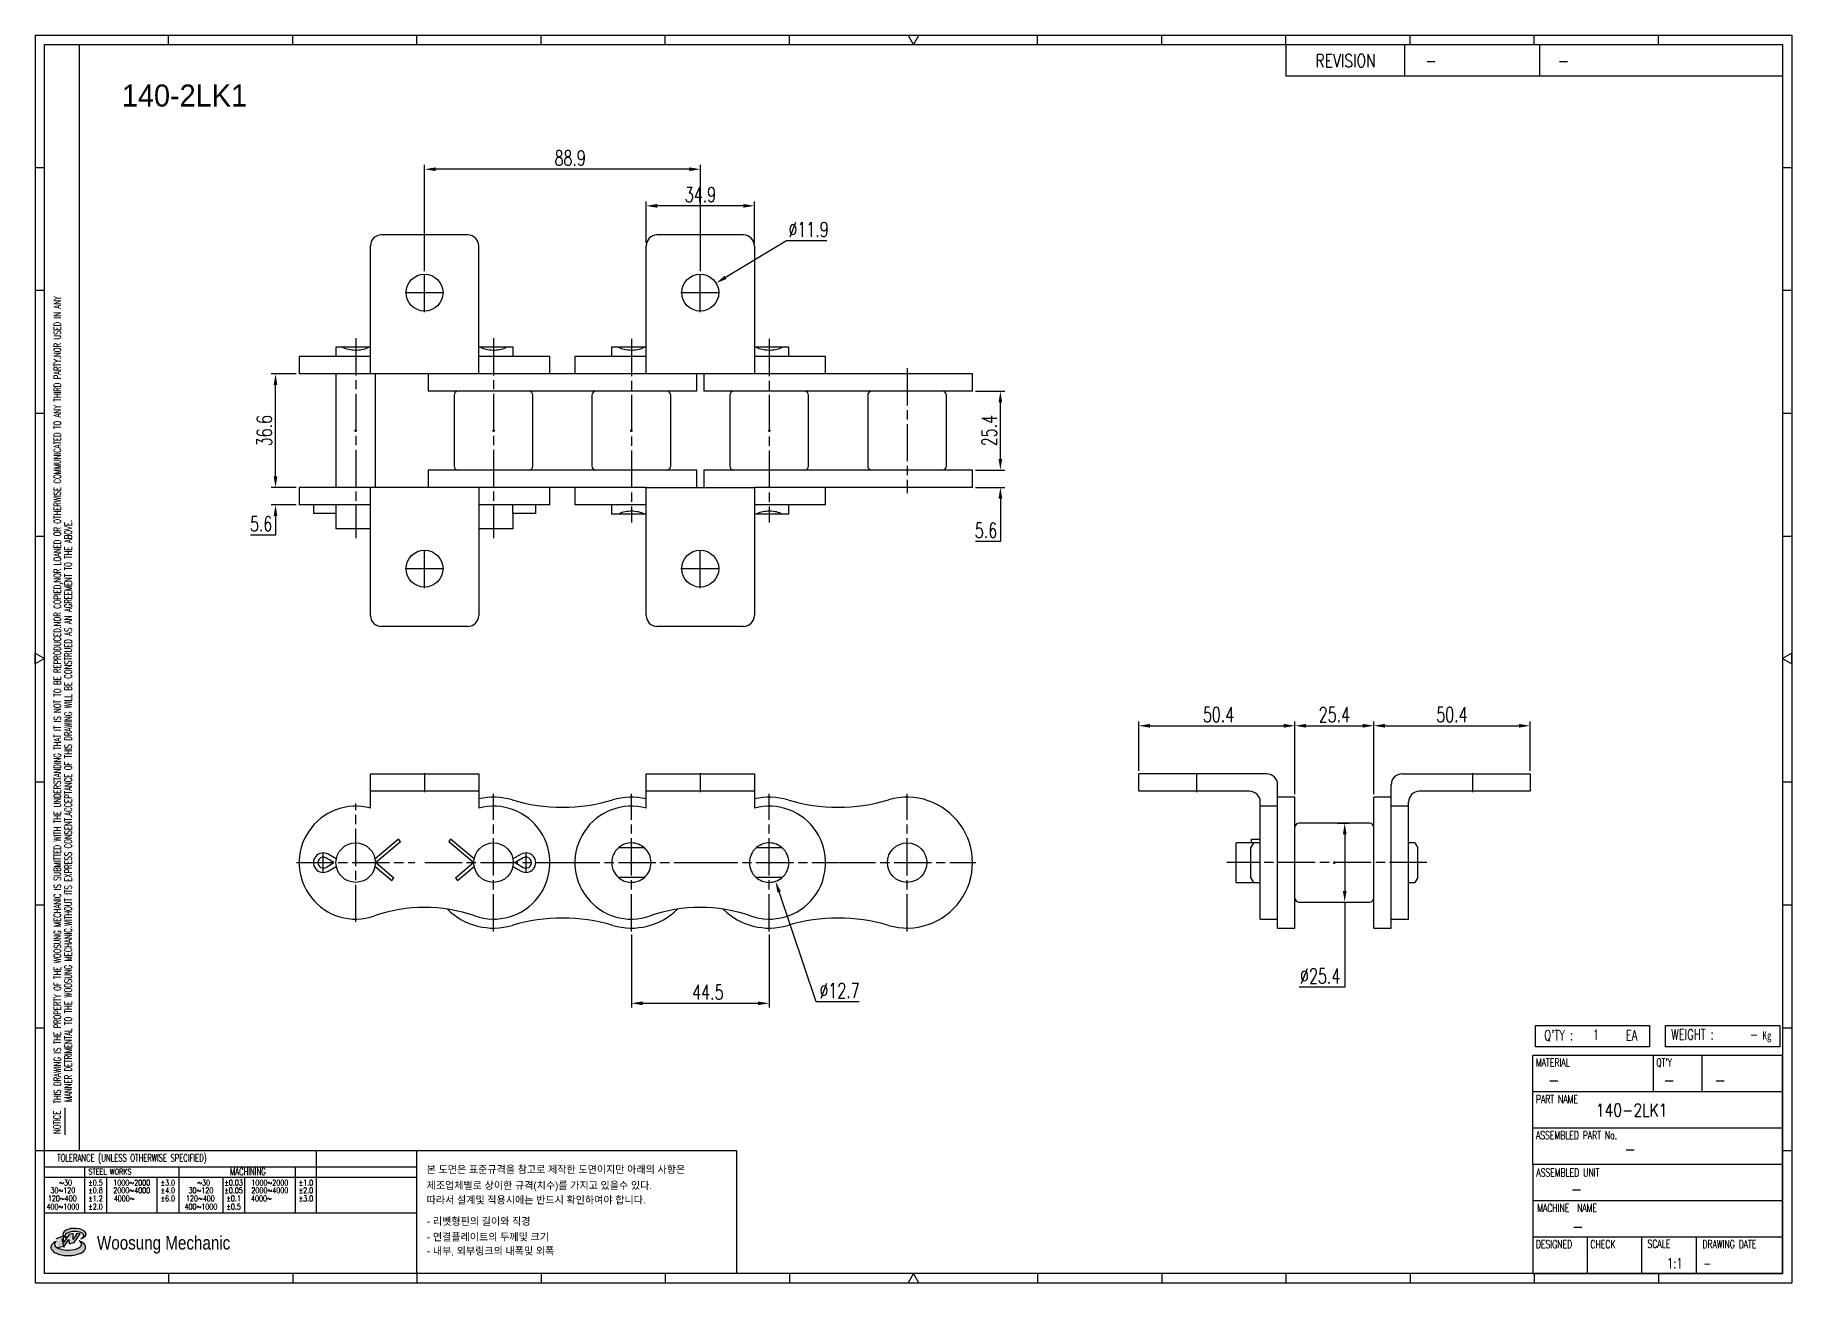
# Model space of a CAD drawing. Header units: millimetres. Extents: x 2770 to 3337, y 59 to 461.
import ezdxf
from ezdxf.enums import TextEntityAlignment as Align

# ---------------------------------------------------------------- set-up
doc = ezdxf.new("R2010")
doc.units = ezdxf.units.MM
doc.linetypes.add('AM_ISO08W050', pattern=[18, 12, -1.5, 3, -1.5])
doc.layers.get('Defpoints').update_dxf_attribs({"color": 80})
doc.layers.add('2d ConnectionPoints', color=7, linetype='Continuous', lineweight=50)
doc.layers.add('CL1', color=140, linetype='AM_ISO08W050', lineweight=25)
for name, color, linetype in [('S-DIM', 7, 'Continuous'), ('TITLE', 7, 'Continuous'), ('도면레이아웃', 7, 'Continuous')]:
    doc.layers.add(name, color=color, linetype=linetype)
doc.styles.add('HAN', font='ROMANS.shx', dxfattribs={"width": 0.7, "bigfont": 'whgtxt.shx'})
doc.styles.add('HKD_ST2', font='romans.shx', dxfattribs={"width": 0.7, "height": 4, "bigfont": '@extfont2.shx'})
doc.styles.add('HSG', font='SIMPLEX.shx', dxfattribs={"width": 0.7, "bigfont": 'HSG.shx'})
doc.styles.add('MtXpl_', font='Gulim.ttf')
doc.styles.add('SLDTEXTSTYLE4', font='arial.ttf', dxfattribs={"width": 0.8})
doc.dimstyles.new('AP2', dxfattribs={"dimscale": 2, "dimtxt": 2.4, "dimasz": 1.8, "dimexe": 0.7, "dimexo": 0.5, "dimgap": 0.6, "dimtad": 1, "dimtoh": 1, "dimdec": 1, "dimrnd": 0.01, "dimzin": 9, "dimdsep": 46, "dimtxsty": 'HSG', "dimcen": 0, "dimclrd": 251, "dimclre": 251, "dimclrt": 60, "dimazin": 2, "dimtp": 1, "dimtm": 1, "dimtfac": 0.5, "dimtdec": 1, "dimtofl": 0, "dimtmove": 0, "dimatfit": 3, "dimfxl": 0, "dimtvp": 1, "dimtolj": 2, "dimlwd": -1, "dimlwe": -1, "dimarcsym": 0})

# ---------------------------------------------------------------- blocks, each defined once
blk = doc.blocks.new('MAST')
at = {"layer": '도면레이아웃'}
h = blk.add_hatch(color=10, dxfattribs=at)
h.paths.add_polyline_path([(1.544, 35.177), (1.554, 34.966), (1.779, 35.034), (2.054, 35.422), (1.908, 35.446), (1.728, 35.167), (1.741, 35.439), (1.547, 35.405), (1.292, 35.041), (1.295, 35.33), (0.943, 35.208), (1.03, 34.8), (1.336, 34.885)])
edge = h.paths.add_edge_path()
edge.add_ellipse((1.795, 35.421), major_axis=(-0.53, 0), ratio=0.487785, start_angle=122.36065, end_angle=403.39574)
edge.add_line((1.411, 35.244), (1.419, 35.261))
edge.add_ellipse((1.798, 35.344), major_axis=(-0.423, 0), ratio=0.444396, start_angle=131.58977, end_angle=386.19408, ccw=False)
edge = h.paths.add_edge_path()
edge.add_ellipse((1.512, 34.815), major_axis=(-0.793, 0), ratio=0.480113, start_angle=314.67633, end_angle=590.85213)
edge.add_ellipse((1.501, 34.958), major_axis=(-0.62, 0), ratio=0.43311, start_angle=331.7024, end_angle=574.42495, ccw=False)
at = {"color": 140}
for p, q in [((0, 90.118), (80.15, 90.118)), ((0, 90.118), (0, 33.191)), ((80.15, 90.118), (80.15, 33.191)), ((57.068, 89.693), (57.068, 88.246)), ((62.47, 89.693), (62.47, 88.246)), ((68.635, 89.693), (68.635, 88.246)), ((79.725, 88.246), (57.068, 88.246)), ((68.449, 43.961), (68.449, 44.936)), ((68.449, 44.936), (73.654, 44.936)), ((73.654, 44.936), (73.654, 43.961)), ((74.39, 43.961), (74.39, 44.936)), ((74.39, 44.936), (79.595, 44.936)), ((79.595, 44.936), (79.595, 43.961)), ((68.336, 38.59), (68.336, 43.563)), ((79.725, 43.563), (68.336, 43.563)), ((73.654, 43.961), (68.449, 43.961)), ((73.827, 43.563), (73.827, 41.905)), ((79.595, 43.961), (74.39, 43.961)), ((76.037, 43.563), (76.037, 41.905)), ((79.725, 38.59), (79.725, 43.563)), ((79.725, 41.905), (68.336, 41.905)), ((79.725, 40.248), (68.336, 40.248)), ((68.336, 38.59), (68.336, 33.616)), ((79.725, 38.59), (68.336, 38.59)), ((79.725, 33.616), (79.725, 38.59)), ((79.725, 36.932), (68.336, 36.932)), ((79.725, 35.274), (68.336, 35.274)), ((70.822, 33.616), (70.822, 35.274)), ((73.309, 33.616), (73.309, 35.274)), ((75.796, 33.616), (75.796, 35.274)), ((0, 33.191), (80.15, 33.191)), ((68.336, 33.616), (79.725, 33.616))]:
    blk.add_line(p, q, dxfattribs=at)
for p, q in [((6.089, 89.693), (6.089, 90.118)), ((11.753, 89.693), (11.753, 90.118)), ((17.418, 89.693), (17.418, 90.118)), ((23.082, 89.693), (23.082, 90.118)), ((28.746, 89.693), (28.746, 90.118)), ((34.411, 89.693), (34.411, 90.118)), ((45.739, 89.693), (45.739, 90.118)), ((51.404, 89.693), (51.404, 90.118)), ((57.068, 89.693), (57.068, 90.118)), ((62.732, 89.693), (62.732, 90.118)), ((68.397, 89.693), (68.397, 90.118)), ((74.061, 89.693), (74.061, 90.118)), ((0, 84.085), (0.425, 84.085)), ((79.725, 84.085), (80.15, 84.085)), ((0, 78.478), (0.425, 78.478)), ((79.725, 78.478), (80.15, 78.478)), ((0, 72.87), (0.425, 72.87)), ((79.725, 72.87), (80.15, 72.87)), ((0, 67.262), (0.425, 67.262)), ((79.725, 67.262), (80.15, 67.262)), ((0, 56.047), (0.425, 56.047)), ((79.725, 56.047), (80.15, 56.047)), ((0, 50.439), (0.425, 50.439)), ((79.725, 50.439), (80.15, 50.439)), ((0, 44.832), (0.425, 44.832)), ((79.725, 44.832), (80.15, 44.832)), ((1.377, 39.947), (1.377, 41.174)), ((0, 39.224), (0.425, 39.224)), ((79.725, 39.224), (80.15, 39.224)), ((6.089, 33.616), (6.089, 33.191)), ((11.753, 33.616), (11.753, 33.191)), ((17.418, 33.616), (17.418, 33.191)), ((23.082, 33.616), (23.082, 33.191)), ((28.746, 33.616), (28.746, 33.191)), ((34.411, 33.616), (34.411, 33.191)), ((45.739, 33.616), (45.739, 33.191)), ((51.404, 33.616), (51.404, 33.191)), ((57.068, 33.616), (57.068, 33.191)), ((62.732, 33.616), (62.732, 33.191)), ((68.397, 33.616), (68.397, 33.191)), ((74.061, 33.616), (74.061, 33.191))]:
    blk.add_line(p, q)
at = {"color": 2}
for p, q in [((2.017, 39.224), (2.017, 89.693)), ((0.425, 39.224), (17.418, 39.224)), ((0.425, 38.487), (17.418, 38.487)), ((2.257, 38.487), (2.257, 36.382)), ((6.557, 38.5), (6.557, 36.382)), ((11.857, 38.487), (11.857, 36.382)), ((12.816, 39.224), (12.816, 36.382)), ((17.418, 33.616), (17.418, 39.224)), ((0.425, 38.012), (17.418, 38.012)), ((3.257, 38.012), (3.257, 36.382)), ((5.557, 38.012), (5.557, 36.382)), ((8.557, 38.012), (8.557, 36.382)), ((9.557, 38.026), (9.557, 36.382)), ((0.425, 36.382), (17.418, 36.382))]:
    blk.add_line(p, q, dxfattribs=at)
for points in [[(40.075, 89.693), (39.83, 90.118), (40.32, 90.118)], [(0.425, 61.679), (0, 61.433), (0, 61.924)], [(79.725, 61.679), (80.15, 61.433), (80.15, 61.924)], [(40.075, 33.616), (39.83, 33.191), (40.32, 33.191)]]:
    blk.add_lwpolyline(points, close=True)
at = {"color": 140}
blk.add_lwpolyline([(0.425, 89.693), (79.725, 89.693), (79.725, 33.616), (0.425, 33.616)], close=True, dxfattribs=at)
at = {"layer": '도면레이아웃'}
for p, q in [((1.295, 35.33), (0.943, 35.208)), ((1.547, 35.405), (1.292, 35.041)), ((1.292, 35.041), (1.295, 35.33)), ((1.741, 35.439), (1.547, 35.405)), ((1.908, 35.446), (1.728, 35.167)), ((1.728, 35.167), (1.741, 35.439)), ((1.779, 35.034), (2.054, 35.422)), ((2.054, 35.422), (1.908, 35.446)), ((1.03, 34.8), (1.336, 34.885)), ((1.224, 35.208), (1.311, 34.8)), ((1.224, 35.208), (1.224, 35.208)), ((1.336, 34.885), (1.544, 35.177)), ((1.419, 35.261), (1.411, 35.244)), ((1.544, 35.177), (1.554, 34.966)), ((1.554, 34.966), (1.779, 35.034))]:
    blk.add_line(p, q, dxfattribs=at)
for centre, major_axis, ratio, start_param, end_param in [((1.795, 35.421), (-0.53, 0), 0.487785, 2.135596, 7.040584), ((1.798, 35.344), (-0.423, 0), 0.444396, 2.296675, 6.740358), ((1.512, 34.815), (-0.793, 0), 0.480113, 5.492138, 10.312315), ((1.501, 34.958), (-0.62, 0), 0.43311, 5.789299, 10.025607)]:
    blk.add_ellipse(centre, major_axis=major_axis, ratio=ratio, start_param=start_param, end_param=end_param, dxfattribs=at)
for s, height, style, width, p in [('REVISION', 0.5806, 'HAN', 0.8, (58.415, 88.664)), ('-', 0.581, 'HAN', 0.8, (63.426, 88.664)), ('-', 0.581, 'HAN', 0.8, (69.468, 88.664)), ("Q'TY : ", 0.4746, 'HKD_ST2', 0.7, (68.857, 44.253)), ('1', 0.475, 'HKD_ST2', 0.7, (71.071, 44.275)), ('EA', 0.4746, 'HKD_ST2', 0.7, (72.578, 44.253)), ('WEIGHT : ', 0.4746, 'HKD_ST2', 0.7, (74.65, 44.286)), ('-', 0.581, 'HAN', 0.8, (69.029, 42.157)), ('-', 0.581, 'HAN', 0.8, (74.289, 42.157)), ('-', 0.581, 'HAN', 0.8, (76.623, 42.157)), ('-', 0.581, 'HAN', 0.8, (72.515, 39.013)), ('-', 0.581, 'HAN', 0.8, (70.067, 37.189)), ('-', 0.581, 'HAN', 0.8, (70.126, 35.48)), ('1:1', 0.4746, 'HKD_ST2', 0.7, (74.458, 33.848)), ('-', 0.475, 'HKD_ST2', 0.7, (76.112, 33.837))]:
    blk.add_text(s, height=height, dxfattribs=dict(style=style, width=width)).set_placement(p)
at = {"color": 6, "style": 'HKD_ST2', "width": 0.7}
for s, p in [(' THIS DRAWING IS THE PROPERTY OF THE WOOSUNG MECHANIC IS SUBMITTED WITH THE UNDERSTANDING THAT IT IS NOT TO BE REPRODUCED.NOR COPIED,NOR LOANED OR OTHERWISE COMMUNICATED TO ANY THIRD PARTY.NOR USED IN ANY', (1.173, 41.217)), ('MANNER DETRIMENTAL TO THE WOOSUNG MECHANIC.WITHOUT ITS EXPRESS CONSENT.ACCEPTANCE OF THIS DRAWING WILL BE CONSTRUED AS AN AGREEMENT TO THE ABOVE.', (1.672, 41.447))]:
    blk.add_text(s, height=0.326266, rotation=90, dxfattribs=at).set_placement(p)
at = {"style": 'HKD_ST2', "width": 0.7}
blk.add_text('-', height=0.475, dxfattribs=at).set_placement((78.613, 44.286), align=Align.RIGHT)
at = {"color": 254, "style": 'HKD_ST2', "width": 0.7}
for s, height, p in [('MATERIAL', 0.3651, (68.474, 43.425)), ("QT'Y", 0.3651, (73.965, 43.425)), ('PART NAME', 0.3651, (68.474, 41.756)), ('ASSEMBLED PART No.', 0.36511, (68.474, 40.109)), ('ASSEMBLED UNIT', 0.36511, (68.49, 38.408)), ('MACHINE  NAME', 0.36511, (68.532, 36.794)), ('DESIGNED', 0.3651, (68.474, 35.136)), ('CHECK', 0.3651, (70.961, 35.136)), ('SCALE', 0.3651, (73.566, 35.153)), ('DRAWING DATE', 0.36511, (76.071, 35.141))]:
    blk.add_text(s, height=height, dxfattribs=at).set_placement(p, align=Align.TOP_LEFT)
at = {"style": 'HKD_ST2', "width": 0.7}
blk.add_text('NOTICE', height=0.3263, rotation=90, dxfattribs=at).set_placement((1.163, 39.988))
blk.add_text('TOLERANCE (UNLESS OTHERWISE SPECIFIED)', height=0.32627, dxfattribs=at).set_placement((4.417, 38.896), align=Align.MIDDLE_CENTER)
at = {"color": 4, "style": 'HKD_ST2', "width": 0.7}
for s, height, p in [('%%12630', 0.261, (1.389, 37.762)), ('1000%%1262000', 0.26101, (4.407, 37.762)), ('%%12630', 0.261, (7.689, 37.762)), ('1000%%1262000', 0.26101, (10.707, 37.762)), ('120%%126400', 0.26101, (1.237, 37.045)), ('30%%126120', 0.261, (1.263, 37.411)), ('4000%%126', 0.261, (4.061, 37.045)), ('2000%%1264000', 0.26101, (4.407, 37.411)), ('120%%126400', 0.26101, (7.537, 37.045)), ('30%%126120', 0.261, (7.563, 37.411)), ('4000%%126', 0.261, (10.321, 37.045)), ('2000%%1264000', 0.26101, (10.707, 37.411)), ('400%%1261000', 0.26101, (1.263, 36.67)), ('400%%1261000', 0.26101, (7.563, 36.67))]:
    blk.add_text(s, height=height, dxfattribs=at).set_placement(p, align=Align.MIDDLE_CENTER)
for s, height, p in [('%%P0.5', 0.261, (2.757, 37.762)), ('STEEL WORKS', 0.26101, (3.416, 38.268)), ('%%P3.0', 0.261, (6.057, 37.762)), ('%%P0.03', 0.261, (9.057, 37.762)), ('MACHINING', 0.3263, (9.707, 38.27)), ('%%P1.0', 0.261, (12.357, 37.762)), ('%%P0.8', 0.261, (2.757, 37.411)), ('%%P1.2', 0.261, (2.757, 37.045)), ('%%P4.0', 0.261, (6.057, 37.411)), ('%%P6.0', 0.261, (6.057, 37.045)), ('%%P0.05', 0.261, (9.057, 37.411)), ('%%P0.1', 0.261, (9.057, 37.045)), ('%%P2.0', 0.261, (12.357, 37.411)), ('%%P3.0', 0.261, (12.357, 37.045)), ('%%P2.0', 0.261, (2.757, 36.67)), ('%%P0.5', 0.261, (9.057, 36.67))]:
    blk.add_text(s, height=height, dxfattribs=at).set_placement(p, align=Align.MIDDLE)
at = {"color": 1, "style": 'SLDTEXTSTYLE4', "width": 0.8}
blk.add_text('Woosung Mechanic', height=0.61957, dxfattribs=at).set_placement((2.822, 34.711))
at = {"layer": 'TITLE', "width": 0.8}
blk.add_text('Kg', height=0.3789, dxfattribs=at).set_placement((78.807, 44.286))
blk = doc.blocks.new('*D2')
at = {"layer": 'Defpoints', "color": 0, "transparency": 16777216}
for p in [(3072.66, 320.86), (3081.66, 320.86), (3072.66, 315.26)]:
    blk.add_point(p, dxfattribs=at)
at = {"layer": 'S-DIM', "color": 251, "linetype": 'ByBlock', "transparency": 16777216}
for p, q in [((3081.66, 324.46), (3081.66, 328.06)), ((3073.66, 320.86), (3083.06, 320.86)), ((3073.66, 315.26), (3083.06, 315.26)), ((3081.66, 311.66), (3081.66, 297.8)), ((3081.66, 297.8), (3073.58, 297.8))]:
    blk.add_line(p, q, dxfattribs=at)
at = {"layer": 'S-DIM', "color": 251, "transparency": 16777216}
for points in [[(3081.06, 324.46), (3082.26, 324.46), (3081.66, 320.86)], [(3081.06, 311.66), (3082.26, 311.66), (3081.66, 315.26)]]:
    blk.add_solid(points, dxfattribs=at)
at = {"layer": 'S-DIM', "color": 60, "transparency": 16777216, "insert": (3077.02, 301.4), "char_height": 4.8, "attachment_point": 5, "style": 'HSG'}
blk.add_mtext('\\A2;5.6', dxfattribs=at)
blk = doc.blocks.new('*D3')
at = {"layer": 'Defpoints', "color": 0, "transparency": 16777216}
for p in [(3072.66, 346.26), (3081.66, 346.26), (3072.66, 320.86)]:
    blk.add_point(p, dxfattribs=at)
at = {"layer": 'S-DIM', "color": 251, "linetype": 'ByBlock', "transparency": 16777216}
for p, q in [((3073.66, 346.26), (3083.06, 346.26)), ((3081.66, 324.46), (3081.66, 342.66)), ((3073.66, 320.86), (3083.06, 320.86))]:
    blk.add_line(p, q, dxfattribs=at)
at = {"layer": 'S-DIM', "color": 251, "transparency": 16777216}
for points in [[(3081.06, 342.66), (3082.26, 342.66), (3081.66, 346.26)], [(3081.06, 324.46), (3082.26, 324.46), (3081.66, 320.86)]]:
    blk.add_solid(points, dxfattribs=at)
at = {"layer": 'S-DIM', "color": 60, "transparency": 16777216, "insert": (3078.06, 333.56), "char_height": 4.8, "attachment_point": 5, "rotation": 90, "style": 'HSG'}
blk.add_mtext('\\A2;25.4', dxfattribs=at)
blk = doc.blocks.new('*D4')
at = {"layer": 'Defpoints', "color": 0, "transparency": 16777216}
for p in [(2967.43, 406.05), (2967.43, 393.17), (3002.33, 393.17)]:
    blk.add_point(p, dxfattribs=at)
at = {"layer": 'S-DIM', "color": 251, "linetype": 'ByBlock', "transparency": 16777216}
for p, q in [((2967.43, 394.17), (2967.43, 407.45)), ((2998.73, 406.05), (2971.03, 406.05)), ((3002.33, 394.17), (3002.33, 407.45))]:
    blk.add_line(p, q, dxfattribs=at)
at = {"layer": 'S-DIM', "color": 251, "transparency": 16777216}
for points in [[(2971.03, 406.65), (2971.03, 405.45), (2967.43, 406.05)], [(2998.73, 406.65), (2998.73, 405.45), (3002.33, 406.05)]]:
    blk.add_solid(points, dxfattribs=at)
at = {"layer": 'S-DIM', "color": 60, "transparency": 16777216, "insert": (2984.94, 409.65), "char_height": 4.8, "attachment_point": 5, "style": 'HSG'}
blk.add_mtext('\\A2;34.9', dxfattribs=at)
blk = doc.blocks.new('*D5')
at = {"layer": 'Defpoints', "color": 0, "transparency": 16777216}
for p in [(2895.98, 417.86), (2895.98, 384.01), (2984.9, 384.01)]:
    blk.add_point(p, dxfattribs=at)
at = {"layer": 'S-DIM', "color": 251, "linetype": 'ByBlock', "transparency": 16777216}
for p, q in [((2895.98, 385.01), (2895.98, 419.26)), ((2984.9, 385.01), (2984.9, 419.26)), ((2981.3, 417.86), (2899.58, 417.86))]:
    blk.add_line(p, q, dxfattribs=at)
at = {"layer": 'S-DIM', "color": 251, "transparency": 16777216}
for points in [[(2899.58, 418.46), (2899.58, 417.26), (2895.98, 417.86)], [(2981.3, 418.46), (2981.3, 417.26), (2984.9, 417.86)]]:
    blk.add_solid(points, dxfattribs=at)
at = {"layer": 'S-DIM', "color": 60, "transparency": 16777216, "insert": (2942.93, 421.46), "char_height": 4.8, "attachment_point": 5, "style": 'HSG'}
blk.add_mtext('\\A2;88.9', dxfattribs=at)
blk = doc.blocks.new('*D6')
at = {"layer": 'Defpoints', "color": 0, "transparency": 16777216}
for p in [(2989.98, 381.13), (2979.79, 374.99)]:
    blk.add_point(p, dxfattribs=at)
at = {"layer": 'S-DIM', "color": 251, "linetype": 'ByBlock', "transparency": 16777216}
for p, q in [((3012.67, 394.81), (2993.06, 382.99)), ((3025.71, 394.81), (3012.67, 394.81))]:
    blk.add_line(p, q, dxfattribs=at)
at = {"layer": 'S-DIM', "color": 251, "transparency": 16777216}
blk.add_solid([(2992.75, 383.51), (2993.37, 382.48), (2989.98, 381.13)], dxfattribs=at)
at = {"layer": 'S-DIM', "color": 60, "transparency": 16777216, "insert": (3019.79, 398.41), "char_height": 4.8, "attachment_point": 5, "style": 'HSG'}
blk.add_mtext('\\A2;∅11.9', dxfattribs=at)
blk = doc.blocks.new('*D7')
at = {"layer": 'Defpoints', "color": 0, "transparency": 16777216}
for p in [(2847.92, 315.26), (2855.56, 315.26), (2855.56, 309.66)]:
    blk.add_point(p, dxfattribs=at)
at = {"layer": 'S-DIM', "color": 251, "linetype": 'ByBlock', "transparency": 16777216}
for p, q in [((2847.92, 318.86), (2847.92, 322.46)), ((2854.56, 315.26), (2846.52, 315.26)), ((2854.56, 309.66), (2846.52, 309.66)), ((2847.92, 306.06), (2847.92, 299.91)), ((2847.92, 299.91), (2839.84, 299.91))]:
    blk.add_line(p, q, dxfattribs=at)
at = {"layer": 'S-DIM', "color": 251, "transparency": 16777216}
for points in [[(2847.32, 318.86), (2848.52, 318.86), (2847.92, 315.26)], [(2847.32, 306.06), (2848.52, 306.06), (2847.92, 309.66)]]:
    blk.add_solid(points, dxfattribs=at)
at = {"layer": 'S-DIM', "color": 60, "transparency": 16777216, "insert": (2843.28, 303.51), "char_height": 4.8, "attachment_point": 5, "style": 'HSG'}
blk.add_mtext('\\A2;5.6', dxfattribs=at)
blk = doc.blocks.new('*D8')
at = {"layer": 'Defpoints', "color": 0, "transparency": 16777216}
for p in [(2847.92, 351.86), (2855.56, 351.86), (2855.56, 315.26)]:
    blk.add_point(p, dxfattribs=at)
at = {"layer": 'S-DIM', "color": 251, "linetype": 'ByBlock', "transparency": 16777216}
for p, q in [((2854.56, 351.86), (2846.52, 351.86)), ((2847.92, 318.86), (2847.92, 348.26)), ((2854.56, 315.26), (2846.52, 315.26))]:
    blk.add_line(p, q, dxfattribs=at)
at = {"layer": 'S-DIM', "color": 251, "transparency": 16777216}
for points in [[(2847.32, 348.26), (2848.52, 348.26), (2847.92, 351.86)], [(2847.32, 318.86), (2848.52, 318.86), (2847.92, 315.26)]]:
    blk.add_solid(points, dxfattribs=at)
at = {"layer": 'S-DIM', "color": 60, "transparency": 16777216, "insert": (2844.32, 333.56), "char_height": 4.8, "attachment_point": 5, "rotation": 90, "style": 'HSG'}
blk.add_mtext('\\A2;36.6', dxfattribs=at)
blk = doc.blocks.new('*D9')
at = {"layer": 'Defpoints', "color": 0, "transparency": 16777216}
for p in [(2962.66, 172.11), (3007.11, 172.11), (3007.11, 148.91)]:
    blk.add_point(p, dxfattribs=at)
at = {"layer": 'S-DIM', "color": 251, "linetype": 'ByBlock', "transparency": 16777216}
for p, q in [((2962.66, 171.11), (2962.66, 147.51)), ((3007.11, 171.11), (3007.11, 147.51)), ((2966.26, 148.91), (3003.51, 148.91))]:
    blk.add_line(p, q, dxfattribs=at)
at = {"layer": 'S-DIM', "color": 251, "transparency": 16777216}
for points in [[(2966.26, 149.51), (2966.26, 148.31), (2962.66, 148.91)], [(3003.51, 149.51), (3003.51, 148.31), (3007.11, 148.91)]]:
    blk.add_solid(points, dxfattribs=at)
at = {"layer": 'S-DIM', "color": 60, "transparency": 16777216, "insert": (2987.33, 152.51), "char_height": 4.8, "attachment_point": 5, "style": 'HSG'}
blk.add_mtext('\\A2;44.5', dxfattribs=at)
blk = doc.blocks.new('*D10')
at = {"layer": 'Defpoints', "color": 0, "transparency": 16777216}
for p in [(3005.07, 200.28), (3009.14, 188.24)]:
    blk.add_point(p, dxfattribs=at)
at = {"layer": 'S-DIM', "color": 251, "linetype": 'ByBlock', "transparency": 16777216}
for p, q in [((3022.27, 149.39), (3010.3, 184.83)), ((3036.11, 149.39), (3022.27, 149.39))]:
    blk.add_line(p, q, dxfattribs=at)
blk.add_arc((3007.11, 194.26), 6.36, 276.0515, 302.3938, dxfattribs=at)
at = {"layer": 'S-DIM', "color": 251, "transparency": 16777216}
blk.add_solid([(3010.86, 185.02), (3009.73, 184.64), (3009.14, 188.24)], dxfattribs=at)
at = {"layer": 'S-DIM', "color": 60, "transparency": 16777216, "insert": (3029.79, 152.99), "char_height": 4.8, "attachment_point": 5, "style": 'HSG'}
blk.add_mtext('\\A2;∅12.7', dxfattribs=at)
blk = doc.blocks.new('*D11')
at = {"layer": 'Defpoints', "color": 0, "transparency": 16777216}
for p in [(3176.65, 238.4), (3126.25, 222.86), (3176.65, 215.36)]:
    blk.add_point(p, dxfattribs=at)
at = {"layer": 'S-DIM', "color": 251, "linetype": 'ByBlock', "transparency": 16777216}
for p, q in [((3126.25, 223.86), (3126.25, 239.8)), ((3129.85, 238.4), (3173.05, 238.4)), ((3176.65, 216.36), (3176.65, 239.8))]:
    blk.add_line(p, q, dxfattribs=at)
at = {"layer": 'S-DIM', "color": 251, "transparency": 16777216}
for points in [[(3129.85, 239), (3129.85, 237.8), (3126.25, 238.4)], [(3173.05, 239), (3173.05, 237.8), (3176.65, 238.4)]]:
    blk.add_solid(points, dxfattribs=at)
at = {"layer": 'S-DIM', "color": 60, "transparency": 16777216, "insert": (3152, 242), "char_height": 4.8, "attachment_point": 5, "style": 'HSG'}
blk.add_mtext('\\A2;50.4', dxfattribs=at)
blk = doc.blocks.new('*D12')
at = {"layer": 'Defpoints', "color": 0, "transparency": 16777216}
for p in [(3202.05, 238.4), (3176.65, 215.36), (3202.05, 215.36)]:
    blk.add_point(p, dxfattribs=at)
at = {"layer": 'S-DIM', "color": 251, "linetype": 'ByBlock', "transparency": 16777216}
for p, q in [((3176.65, 216.36), (3176.65, 239.8)), ((3180.25, 238.4), (3198.45, 238.4)), ((3202.05, 216.36), (3202.05, 239.8))]:
    blk.add_line(p, q, dxfattribs=at)
at = {"layer": 'S-DIM', "color": 251, "transparency": 16777216}
for points in [[(3180.25, 239), (3180.25, 237.8), (3176.65, 238.4)], [(3198.45, 239), (3198.45, 237.8), (3202.05, 238.4)]]:
    blk.add_solid(points, dxfattribs=at)
at = {"layer": 'S-DIM', "color": 60, "transparency": 16777216, "insert": (3189.35, 242), "char_height": 4.8, "attachment_point": 5, "style": 'HSG'}
blk.add_mtext('\\A2;25.4', dxfattribs=at)
blk = doc.blocks.new('*D13')
at = {"layer": 'Defpoints', "color": 0, "transparency": 16777216}
for p in [(3252.45, 238.4), (3252.45, 222.86), (3202.05, 215.36)]:
    blk.add_point(p, dxfattribs=at)
at = {"layer": 'S-DIM', "color": 251, "linetype": 'ByBlock', "transparency": 16777216}
for p, q in [((3202.05, 216.36), (3202.05, 239.8)), ((3205.65, 238.4), (3248.85, 238.4)), ((3252.45, 223.86), (3252.45, 239.8))]:
    blk.add_line(p, q, dxfattribs=at)
at = {"layer": 'S-DIM', "color": 251, "transparency": 16777216}
for points in [[(3205.65, 239), (3205.65, 237.8), (3202.05, 238.4)], [(3248.85, 239), (3248.85, 237.8), (3252.45, 238.4)]]:
    blk.add_solid(points, dxfattribs=at)
at = {"layer": 'S-DIM', "color": 60, "transparency": 16777216, "insert": (3227.25, 242), "char_height": 4.8, "attachment_point": 5, "style": 'HSG'}
blk.add_mtext('\\A2;50.4', dxfattribs=at)
blk = doc.blocks.new('*D14')
at = {"layer": 'Defpoints', "color": 0, "transparency": 16777216}
for p in [(3189.35, 206.96), (3189.35, 181.56), (3192.69, 181.56)]:
    blk.add_point(p, dxfattribs=at)
at = {"layer": 'S-DIM', "color": 251, "linetype": 'ByBlock', "transparency": 16777216}
for p, q in [((3190.35, 206.96), (3194.09, 206.96)), ((3192.69, 203.36), (3192.69, 185.16)), ((3190.35, 181.56), (3194.09, 181.56)), ((3192.69, 181.56), (3192.69, 154.1)), ((3192.69, 154.1), (3178.05, 154.1))]:
    blk.add_line(p, q, dxfattribs=at)
at = {"layer": 'S-DIM', "color": 251, "transparency": 16777216}
for points in [[(3192.09, 203.36), (3193.29, 203.36), (3192.69, 206.96)], [(3192.09, 185.16), (3193.29, 185.16), (3192.69, 181.56)]]:
    blk.add_solid(points, dxfattribs=at)
at = {"layer": 'S-DIM', "color": 60, "transparency": 16777216, "insert": (3184.77, 157.7), "char_height": 4.8, "attachment_point": 5, "style": 'HSG'}
blk.add_mtext('\\A2;%%c25.4', dxfattribs=at)

msp = doc.modelspace()

# ---------------------------------------------------------------- linework, layer by layer
for p, q in [((2909.94, 396.66), (2882.02, 396.66)), ((2998.84, 396.66), (2970.92, 396.66)), ((2878.53, 351.86), (2878.53, 393.17)), ((2913.43, 351.86), (2913.43, 393.17)), ((2967.43, 351.86), (2967.43, 393.17)), ((3002.33, 393.17), (3002.33, 351.86)), ((2878.53, 357.46), (2855.56, 357.46)), ((2855.56, 357.46), (2855.56, 351.86)), ((2867.4, 360.46), (2867.4, 357.46)), ((2878.53, 360.46), (2867.4, 360.46)), ((2869.56, 360.46), (2869.99, 360.26)), ((2869.99, 360.26), (2870.45, 360.08)), ((2870.45, 360.08), (2870.93, 359.93)), ((2870.93, 359.93), (2871.44, 359.8)), ((2871.44, 359.8), (2871.96, 359.69)), ((2871.96, 359.69), (2872.5, 359.62)), ((2872.5, 359.62), (2873.05, 359.57)), ((2873.05, 359.57), (2873.6, 359.55)), ((2873.6, 359.55), (2874.16, 359.55)), ((2874.16, 359.55), (2874.71, 359.59)), ((2874.71, 359.59), (2875.25, 359.65)), ((2875.25, 359.65), (2875.78, 359.74)), ((2875.78, 359.74), (2876.3, 359.85)), ((2876.3, 359.85), (2876.8, 359.99)), ((2876.8, 359.99), (2877.27, 360.16)), ((2877.27, 360.16), (2877.72, 360.35)), ((2877.72, 360.35), (2877.96, 360.46)), ((2924.56, 360.46), (2913.43, 360.46)), ((2936.41, 357.46), (2913.43, 357.46)), ((2914.01, 360.46), (2914.44, 360.26)), ((2914.44, 360.26), (2914.9, 360.08)), ((2914.9, 360.08), (2915.38, 359.93)), ((2915.38, 359.93), (2915.89, 359.8)), ((2915.89, 359.8), (2916.41, 359.69)), ((2916.41, 359.69), (2916.95, 359.62)), ((2916.95, 359.62), (2917.5, 359.57)), ((2917.5, 359.57), (2918.05, 359.55)), ((2918.05, 359.55), (2918.61, 359.55)), ((2918.61, 359.55), (2919.16, 359.59)), ((2919.16, 359.59), (2919.7, 359.65)), ((2919.7, 359.65), (2920.23, 359.74)), ((2920.23, 359.74), (2920.75, 359.85)), ((2920.75, 359.85), (2921.25, 359.99)), ((2921.25, 359.99), (2921.72, 360.16)), ((2921.72, 360.16), (2922.17, 360.35)), ((2922.17, 360.35), (2922.41, 360.46)), ((2924.56, 357.46), (2924.56, 360.46)), ((2936.41, 351.86), (2936.41, 357.46)), ((2967.43, 357.46), (2944.46, 357.46)), ((2944.46, 357.46), (2944.46, 351.86)), ((2956.3, 360.46), (2956.3, 357.46)), ((2967.43, 360.46), (2956.3, 360.46)), ((2958.46, 360.46), (2958.89, 360.26)), ((2958.89, 360.26), (2959.35, 360.08)), ((2959.35, 360.08), (2959.83, 359.93)), ((2959.83, 359.93), (2960.34, 359.8)), ((2960.34, 359.8), (2960.86, 359.69)), ((2960.86, 359.69), (2961.4, 359.62)), ((2961.4, 359.62), (2961.95, 359.57)), ((2961.95, 359.57), (2962.5, 359.55)), ((2962.5, 359.55), (2963.06, 359.55)), ((2963.06, 359.55), (2963.61, 359.59)), ((2963.61, 359.59), (2964.15, 359.65)), ((2964.15, 359.65), (2964.68, 359.74)), ((2964.68, 359.74), (2965.2, 359.85)), ((2965.2, 359.85), (2965.7, 359.99)), ((2965.7, 359.99), (2966.17, 360.16)), ((2966.17, 360.16), (2966.62, 360.35)), ((2966.62, 360.35), (2966.86, 360.46)), ((3013.46, 360.46), (3002.33, 360.46)), ((3025.31, 357.46), (3002.33, 357.46)), ((3002.91, 360.46), (3003.34, 360.26)), ((3003.34, 360.26), (3003.8, 360.08)), ((3003.8, 360.08), (3004.28, 359.93)), ((3004.28, 359.93), (3004.79, 359.8)), ((3004.79, 359.8), (3005.31, 359.69)), ((3005.31, 359.69), (3005.85, 359.62)), ((3005.85, 359.62), (3006.4, 359.57)), ((3006.4, 359.57), (3006.95, 359.55)), ((3006.95, 359.55), (3007.51, 359.55)), ((3007.51, 359.55), (3008.06, 359.59)), ((3008.06, 359.59), (3008.6, 359.65)), ((3008.6, 359.65), (3009.13, 359.74)), ((3009.13, 359.74), (3009.65, 359.85)), ((3009.65, 359.85), (3010.15, 359.99)), ((3010.15, 359.99), (3010.62, 360.16)), ((3010.62, 360.16), (3011.07, 360.35)), ((3011.07, 360.35), (3011.31, 360.46)), ((3013.46, 357.46), (3013.46, 360.46)), ((3025.31, 351.86), (3025.31, 357.46)), ((2913.43, 351.86), (2855.56, 351.86)), ((2867.4, 351.86), (2867.4, 315.26)), ((2880.11, 315.26), (2880.11, 351.86)), ((2897.11, 351.86), (2897.11, 346.26)), ((2967.43, 351.86), (2913.43, 351.86)), ((3002.33, 351.86), (2967.43, 351.86)), ((2983.76, 346.26), (2983.76, 351.86)), ((2986.01, 351.86), (2986.01, 346.26)), ((3072.66, 351.86), (3002.33, 351.86)), ((3072.66, 346.26), (3072.66, 351.86)), ((2983.76, 346.26), (2897.11, 346.26)), ((3072.66, 346.26), (2986.01, 346.26)), ((2905.51, 344.99), (2905.51, 322.13)), ((2930.91, 322.13), (2930.91, 344.99)), ((2949.96, 344.99), (2949.96, 322.13)), ((2975.36, 322.13), (2975.36, 344.99)), ((2994.41, 344.99), (2994.41, 322.13)), ((3019.81, 322.13), (3019.81, 344.99)), ((3038.86, 344.99), (3038.86, 322.13)), ((3064.26, 322.13), (3064.26, 344.99)), ((2897.11, 320.86), (2897.11, 315.26)), ((2983.76, 320.86), (2897.11, 320.86)), ((2983.76, 315.26), (2983.76, 320.86)), ((2986.01, 320.86), (2986.01, 315.26)), ((3072.66, 320.86), (2986.01, 320.86)), ((3072.66, 315.26), (3072.66, 320.86)), ((2913.43, 315.26), (2855.56, 315.26)), ((2855.56, 315.26), (2855.56, 309.66)), ((2878.53, 273.95), (2878.53, 315.26)), ((2967.43, 315.26), (2913.43, 315.26)), ((2913.43, 315.26), (2913.43, 273.95)), ((2936.41, 309.66), (2936.41, 315.26)), ((2944.46, 315.26), (2944.46, 309.66)), ((2967.43, 273.95), (2967.43, 315.26)), ((2967.43, 315.26), (3002.33, 315.26)), ((3072.66, 315.26), (3002.33, 315.26)), ((3002.33, 315.26), (3002.33, 273.95)), ((3025.31, 309.66), (3025.31, 315.26)), ((2878.53, 309.66), (2855.56, 309.66)), ((2860.13, 309.66), (2860.13, 306.86)), ((2867.52, 306.86), (2860.13, 306.86)), ((2867.4, 306.86), (2867.4, 301.86)), ((2867.52, 306.86), (2867.52, 309.66)), ((2936.41, 309.66), (2913.43, 309.66)), ((2924.45, 306.86), (2924.45, 309.66)), ((2931.84, 306.86), (2924.45, 306.86)), ((2924.56, 301.86), (2924.56, 306.86)), ((2931.84, 306.86), (2931.84, 309.66)), ((2967.43, 309.66), (2944.46, 309.66)), ((2956.3, 309.66), (2956.3, 306.66)), ((2967.43, 306.66), (2956.3, 306.66)), ((2958.69, 306.78), (2958.46, 306.66)), ((2959.14, 306.97), (2958.69, 306.78)), ((2959.62, 307.13), (2959.14, 306.97)), ((2960.12, 307.27), (2959.62, 307.13)), ((2960.63, 307.39), (2960.12, 307.27)), ((2961.17, 307.48), (2960.63, 307.39)), ((2961.71, 307.54), (2961.17, 307.48)), ((2962.26, 307.57), (2961.71, 307.54)), ((2962.82, 307.58), (2962.26, 307.57)), ((2963.37, 307.56), (2962.82, 307.58)), ((2963.92, 307.51), (2963.37, 307.56)), ((2964.45, 307.43), (2963.92, 307.51)), ((2964.98, 307.33), (2964.45, 307.43)), ((2965.49, 307.2), (2964.98, 307.33)), ((2965.97, 307.04), (2965.49, 307.2)), ((2966.43, 306.86), (2965.97, 307.04)), ((2966.86, 306.66), (2966.43, 306.86)), ((3025.31, 309.66), (3002.33, 309.66)), ((3013.46, 306.66), (3002.33, 306.66)), ((3003.14, 306.78), (3002.91, 306.66)), ((3003.59, 306.97), (3003.14, 306.78)), ((3004.07, 307.13), (3003.59, 306.97)), ((3004.57, 307.27), (3004.07, 307.13)), ((3005.08, 307.39), (3004.57, 307.27)), ((3005.62, 307.48), (3005.08, 307.39)), ((3006.16, 307.54), (3005.62, 307.48)), ((3006.71, 307.57), (3006.16, 307.54)), ((3007.27, 307.58), (3006.71, 307.57)), ((3007.82, 307.56), (3007.27, 307.58)), ((3008.37, 307.51), (3007.82, 307.56)), ((3008.9, 307.43), (3008.37, 307.51)), ((3009.43, 307.33), (3008.9, 307.43)), ((3009.94, 307.2), (3009.43, 307.33)), ((3010.42, 307.04), (3009.94, 307.2)), ((3010.88, 306.86), (3010.42, 307.04)), ((3011.31, 306.66), (3010.88, 306.86)), ((3013.46, 306.66), (3013.46, 309.66)), ((2878.53, 301.86), (2867.4, 301.86)), ((2924.56, 301.86), (2913.43, 301.86)), ((2909.94, 270.46), (2882.02, 270.46)), ((2998.84, 270.46), (2970.92, 270.46)), ((2878.53, 211.82), (2878.53, 222.86)), ((2878.53, 222.86), (2913.43, 222.86)), ((2913.43, 222.86), (2913.43, 211.82)), ((2967.43, 211.82), (2967.43, 222.86)), ((2967.43, 222.86), (3002.33, 222.86)), ((3002.33, 222.86), (3002.33, 211.82)), ((3167.56, 222.86), (3126.25, 222.86)), ((3126.25, 217.26), (3126.25, 222.86)), ((3211.14, 222.86), (3252.45, 222.86)), ((3252.45, 222.86), (3252.45, 217.26)), ((2913.43, 217.26), (2878.53, 217.26)), ((3002.33, 217.26), (2967.43, 217.26)), ((3161.96, 217.26), (3126.25, 217.26)), ((3171.05, 215.36), (3171.05, 219.37)), ((3176.65, 215.36), (3171.05, 215.36)), ((3171.05, 173.16), (3171.05, 215.36)), ((3176.65, 173.16), (3176.65, 215.36)), ((3207.65, 215.36), (3202.05, 215.36)), ((3202.05, 173.16), (3202.05, 215.36)), ((3207.65, 215.36), (3207.65, 219.37)), ((3207.65, 173.16), (3207.65, 215.36)), ((3252.45, 217.26), (3216.74, 217.26)), ((3165.45, 176.06), (3165.45, 213.77)), ((3171.05, 212.46), (3165.45, 212.46)), ((3213.25, 212.46), (3207.65, 212.46)), ((3213.25, 176.06), (3213.25, 213.77)), ((3200.78, 206.96), (3177.92, 206.96)), ((2887.58, 201.81), (2880, 195.45)), ((2880.11, 194.26), (2888.21, 201.06)), ((2888.21, 201.06), (2887.58, 201.81)), ((2904.38, 201.81), (2903.75, 201.06)), ((2903.75, 201.06), (2911.85, 194.26)), ((2911.97, 195.45), (2904.38, 201.81)), ((2958.69, 199.23), (2958.46, 199.03)), ((2966.86, 199.03), (2958.46, 199.03)), ((2959.14, 199.55), (2958.69, 199.23)), ((2959.62, 199.84), (2959.14, 199.55)), ((2960.12, 200.09), (2959.62, 199.84)), ((2960.63, 200.28), (2960.12, 200.09)), ((2961.17, 200.44), (2960.63, 200.28)), ((2961.71, 200.54), (2961.17, 200.44)), ((2962.26, 200.6), (2961.71, 200.54)), ((2962.82, 200.61), (2962.26, 200.6)), ((2963.37, 200.58), (2962.82, 200.61)), ((2963.92, 200.49), (2963.37, 200.58)), ((2964.45, 200.36), (2963.92, 200.49)), ((2964.98, 200.18), (2964.45, 200.36)), ((2965.49, 199.95), (2964.98, 200.18)), ((2965.97, 199.68), (2965.49, 199.95)), ((2966.43, 199.38), (2965.97, 199.68)), ((2966.86, 199.03), (2966.43, 199.38)), ((3003.14, 199.23), (3002.91, 199.03)), ((3011.31, 199.03), (3002.91, 199.03)), ((3003.59, 199.55), (3003.14, 199.23)), ((3004.07, 199.84), (3003.59, 199.55)), ((3004.57, 200.09), (3004.07, 199.84)), ((3005.08, 200.28), (3004.57, 200.09)), ((3005.62, 200.44), (3005.08, 200.28)), ((3006.16, 200.54), (3005.62, 200.44)), ((3006.71, 200.6), (3006.16, 200.54)), ((3007.27, 200.61), (3006.71, 200.6)), ((3007.82, 200.58), (3007.27, 200.61)), ((3008.37, 200.49), (3007.82, 200.58)), ((3008.9, 200.36), (3008.37, 200.49)), ((3009.43, 200.18), (3008.9, 200.36)), ((3009.94, 199.95), (3009.43, 200.18)), ((3010.42, 199.68), (3009.94, 199.95)), ((3010.88, 199.38), (3010.42, 199.68)), ((3011.31, 199.03), (3010.88, 199.38)), ((3157.65, 187.91), (3157.65, 200.62)), ((3163.36, 200.62), (3157.65, 200.62)), ((3162.45, 199.03), (3163.36, 200.62)), ((3162.45, 189.49), (3162.45, 199.03)), ((3162.65, 201.81), (3165.45, 201.81)), ((3162.65, 200.62), (3162.65, 201.81)), ((3165.45, 200.62), (3163.36, 200.62)), ((3215.33, 200.62), (3213.25, 200.62)), ((3215.33, 200.62), (3216.25, 199.03)), ((3216.25, 189.49), (3216.25, 199.03)), ((2866.77, 194.26), (2864.15, 195.77)), ((2864.15, 192.75), (2866.77, 194.26)), ((2867.52, 195.45), (2864.85, 196.99)), ((2864.85, 191.53), (2867.52, 193.07)), ((2880, 193.07), (2885.39, 188.55)), ((2886.02, 189.31), (2880.11, 194.26)), ((2911.85, 194.26), (2905.95, 189.31)), ((2906.58, 188.55), (2911.97, 193.07)), ((2927.12, 196.99), (2924.45, 195.45)), ((2924.45, 193.07), (2927.12, 191.53)), ((2927.82, 195.77), (2925.2, 194.26)), ((2925.2, 194.26), (2927.82, 192.75)), ((2885.39, 188.55), (2886.02, 189.31)), ((2905.95, 189.31), (2906.58, 188.55)), ((2958.46, 189.49), (2958.89, 189.15)), ((2966.86, 189.49), (2958.46, 189.49)), ((2958.89, 189.15), (2959.35, 188.84)), ((2959.35, 188.84), (2959.83, 188.57)), ((2959.83, 188.57), (2960.34, 188.34)), ((2960.34, 188.34), (2960.86, 188.16)), ((2960.86, 188.16), (2961.4, 188.03)), ((2961.4, 188.03), (2961.95, 187.95)), ((2961.95, 187.95), (2962.5, 187.91)), ((2962.5, 187.91), (2963.06, 187.92)), ((2963.06, 187.92), (2963.61, 187.98)), ((2963.61, 187.98), (2964.15, 188.08)), ((2964.15, 188.08), (2964.68, 188.24)), ((2964.68, 188.24), (2965.2, 188.44)), ((2965.2, 188.44), (2965.7, 188.68)), ((2965.7, 188.68), (2966.17, 188.97)), ((2966.17, 188.97), (2966.62, 189.29)), ((2966.62, 189.29), (2966.86, 189.49)), ((3002.91, 189.49), (3003.34, 189.15)), ((3011.31, 189.49), (3002.91, 189.49)), ((3003.34, 189.15), (3003.8, 188.84)), ((3003.8, 188.84), (3004.28, 188.57)), ((3004.28, 188.57), (3004.79, 188.34)), ((3004.79, 188.34), (3005.31, 188.16)), ((3005.31, 188.16), (3005.85, 188.03)), ((3005.85, 188.03), (3006.4, 187.95)), ((3006.4, 187.95), (3006.95, 187.91)), ((3006.95, 187.91), (3007.51, 187.92)), ((3007.51, 187.92), (3008.06, 187.98)), ((3008.06, 187.98), (3008.6, 188.08)), ((3008.6, 188.08), (3009.13, 188.24)), ((3009.13, 188.24), (3009.65, 188.44)), ((3009.65, 188.44), (3010.15, 188.68)), ((3010.15, 188.68), (3010.62, 188.97)), ((3010.62, 188.97), (3011.07, 189.29)), ((3011.07, 189.29), (3011.31, 189.49)), ((3157.65, 187.91), (3163.36, 187.91)), ((3163.36, 187.91), (3162.45, 189.49)), ((3163.36, 187.91), (3165.45, 187.91)), ((3213.25, 187.91), (3215.33, 187.91)), ((3216.25, 189.49), (3215.33, 187.91)), ((3177.92, 181.56), (3200.78, 181.56)), ((3165.45, 176.06), (3171.05, 176.06)), ((3207.65, 176.06), (3213.25, 176.06)), ((3171.05, 173.16), (3176.65, 173.16)), ((3202.05, 173.16), (3207.65, 173.16))]:
    msp.add_line(p, q)
at = {"color": 140}
msp.add_lwpolyline([(2893.5, 101.4), (2996.55, 101.4), (2996.55, 61.76), (2893.5, 61.76)], close=True, dxfattribs=at)
for centre, radius in [((2895.98, 378.06), 5.95), ((2984.88, 378.06), 5.95), ((2895.98, 289.06), 5.95), ((2984.88, 289.06), 5.95), ((2873.76, 194.26), 6.36), ((2918.21, 194.26), 6.36), ((3051.56, 194.26), 6.36)]:
    msp.add_circle(centre, radius)
for centre, radius, start, end in [((2882.02, 393.17), 3.49, 90, 180), ((2909.94, 393.17), 3.49, 0, 90), ((2970.92, 393.17), 3.49, 90, 180), ((2998.84, 393.17), 3.49, 0, 90), ((2906.78, 344.99), 1.27, 90, 180), ((2929.64, 344.99), 1.27, 0, 90), ((2951.23, 344.99), 1.27, 90, 180), ((2974.09, 344.99), 1.27, 0, 90), ((2995.68, 344.99), 1.27, 90, 180), ((3018.54, 344.99), 1.27, 0, 90), ((3040.13, 344.99), 1.27, 90, 180), ((3062.99, 344.99), 1.27, 0, 90), ((2906.78, 322.13), 1.27, 180, 270), ((2929.64, 322.13), 1.27, 270, 0), ((2951.23, 322.13), 1.27, 180, 270), ((2974.09, 322.13), 1.27, 270, 0), ((2995.68, 322.13), 1.27, 180, 270), ((3018.54, 322.13), 1.27, 270, 0), ((3040.13, 322.13), 1.27, 180, 270), ((3062.99, 322.13), 1.27, 270, 0), ((2882.02, 273.95), 3.49, 180, 270), ((2909.94, 273.95), 3.49, 270, 0), ((2970.92, 273.95), 3.49, 180, 270), ((2998.84, 273.95), 3.49, 270, 0), ((3167.56, 219.37), 3.49, 0, 90), ((3211.14, 219.37), 3.49, 90, 180), ((2918.21, 194.26), 21.1, 73.4095, 103.0795), ((2962.66, 194.26), 21.1, 76.9205, 106.5905), ((3007.11, 194.26), 21.1, 73.4095, 103.0795), ((3051.56, 194.26), 21.1, 253.4095, 106.5905), ((3161.96, 213.77), 3.49, 0, 90), ((3216.74, 213.77), 3.49, 90, 180), ((2873.76, 194.26), 18.2, 74.7897, 289.3747), ((2918.21, 194.26), 18.2, 250.6253, 105.2103), ((2940.43, 268.86), 56.74, 253.4095, 286.5905), ((2962.66, 194.26), 18.2, 74.7897, 289.3747), ((3007.11, 194.26), 18.2, 250.6253, 105.2103), ((3029.33, 268.86), 56.74, 253.4095, 286.5905), ((3177.92, 205.69), 1.27, 90, 180), ((3200.78, 205.69), 1.27, 0, 90), ((2962.66, 194.26), 6.35, 131.4096, 228.5904), ((2962.66, 194.26), 6.36, 311.4096, 48.5904), ((3007.11, 194.26), 6.36, 131.4096, 228.5904), ((3007.11, 194.26), 6.36, 311.4096, 48.5904), ((2863.28, 194.26), 3.15, 60, 300), ((2863.28, 194.26), 1.75, 60, 300), ((2928.69, 194.26), 3.15, 240, 120), ((2928.69, 194.26), 1.75, 240, 120), ((3177.92, 182.83), 1.27, 180, 270), ((3200.78, 182.83), 1.27, 270, 0), ((2895.98, 131.06), 48.79, 70.6253, 109.3747), ((2918.21, 194.26), 21.1, 225.1634, 286.5905), ((2940.43, 119.66), 56.74, 73.4095, 106.5905), ((2962.66, 194.26), 21.1, 253.4095, 314.8366), ((2984.88, 131.06), 48.79, 70.6253, 109.3747), ((3007.11, 194.26), 21.1, 225.1634, 286.5905), ((3029.33, 119.66), 56.74, 73.4095, 106.5905)]:
    msp.add_arc(centre, radius, start, end)
at = {"layer": '2d ConnectionPoints'}
for p in [(2873.76, 333.56), (2918.21, 333.56), (2918.21, 333.56), (2962.66, 333.56), (2962.66, 333.56), (3007.11, 333.56), (2873.76, 194.26), (2918.21, 194.26), (2918.21, 194.26), (2962.66, 194.26), (2962.66, 194.26), (3007.11, 194.26), (3189.35, 194.26), (3189.35, 194.26), (3189.35, 194.26), (3189.35, 194.26)]:
    msp.add_point(p, dxfattribs=at)
at = {"layer": 'CL1'}
for p, q in [((2895.98, 371.81), (2895.98, 384.31)), ((2984.88, 371.81), (2984.88, 384.31)), ((2889.74, 378.06), (2902.23, 378.06)), ((2978.64, 378.06), (2991.13, 378.06)), ((2873.76, 363.39), (2873.76, 298.93)), ((2918.21, 363.39), (2918.21, 298.93)), ((2962.66, 363.15), (2962.66, 303.97)), ((3007.11, 363.15), (3007.11, 303.97)), ((3051.56, 353.69), (3051.56, 313.43)), ((2895.98, 282.81), (2895.98, 295.31)), ((2984.88, 282.81), (2984.88, 295.31)), ((2889.74, 289.06), (2902.23, 289.06)), ((2978.64, 289.06), (2991.13, 289.06)), ((2895.98, 223.14), (2895.98, 216.98)), ((2984.88, 223.14), (2984.88, 216.98)), ((3144.85, 223.14), (3144.85, 216.98)), ((3233.85, 223.14), (3233.85, 216.98)), ((2918.21, 172.11), (2918.21, 216.42)), ((2962.66, 172.11), (2962.66, 216.42)), ((3007.11, 172.11), (3007.11, 216.42)), ((3051.56, 172.11), (3051.56, 216.42)), ((2873.76, 175.15), (2873.76, 213.37)), ((2854.65, 194.26), (2892.87, 194.26)), ((2863.28, 190.96), (2863.28, 197.57)), ((2896.05, 194.26), (2940.36, 194.26)), ((2928.69, 190.96), (2928.69, 197.57)), ((2940.5, 194.26), (2984.81, 194.26)), ((2984.95, 194.26), (3029.26, 194.26)), ((3029.4, 194.26), (3073.71, 194.26)), ((3219.18, 194.26), (3154.72, 194.26))]:
    msp.add_line(p, q, dxfattribs=at)

# ---------------------------------------------------------------- block references
at = {"color": 140, "xscale": 7.067662268895369, "yscale": 7.067662268895369, "zscale": 7.067662268895369}
msp.add_blockref('MAST', (2770.4, -175.83), dxfattribs=at)

# ---------------------------------------------------------------- texts
at = {"color": 254, "style": 'MtXpl_'}
msp.add_text('140-2LK1', height=7.112, dxfattribs=at).set_placement((2798.38, 438.07))
at = {"style": 'HAN', "width": 0.8}
msp.add_text('140-2LK1', height=4.104, dxfattribs=at).set_placement((3273.67, 112.43))
at = {"color": 140, "style": 'MtXpl_'}
for s, p in [('본 도면은 표준규격을 참고로 제작한 도면이지만 아래의 사항은', (2896.64, 94.17)), ('제조업체별로 상이한 규격(치수)를 가지고 있을수 있다.', (2896.64, 89.02)), ('따라서 설계및 적용시에는 반드시 확인하여야 합니다.', (2896.64, 84.32)), ('- 리벳형핀의 길이와 직경', (2896.77, 77.43)), ('- 연결플레이트의 두께및 크기', (2896.77, 72.39)), ('- 내부, 외부링크의 내폭및 외폭', (2896.77, 67.86))]:
    msp.add_text(s, height=2.3708, dxfattribs=at).set_placement(p)

# ---------------------------------------------------------------- dimensions: what is measured, and where the dimension line sits
at = {"layer": 'S-DIM'}
for base, p1, p2, picture, middle in [((2895.98, 417.86), (2984.9, 384.01), (2895.98, 384.01), '*D5', (2942.93, 417.86)), ((2967.43, 406.05), (3002.33, 393.17), (2967.43, 393.17), '*D4', (2984.94, 406.05)), ((3176.65, 238.4), (3126.25, 222.86), (3176.65, 215.36), '*D11', (3152, 238.4)), ((3007.10871259, 148.90917087), (2962.65871259, 172.1060986), (3007.10871259, 172.1060986), '*D9', (2987.33285552, 148.90917087))]:
    dim = msp.add_linear_dim(base=base, p1=p1, p2=p2, dimstyle='AP2', dxfattribs=at)
    dim.commit()
    dim.dimension.update_dxf_attribs({"geometry": picture, "text_midpoint": middle, "dimtype": 128})
for p1, p2, picture, middle in [((2979.79, 374.99), (2989.98, 381.13), '*D6', (3019.79, 394.81)), ((3005.07, 200.28), (3009.14, 188.24), '*D10', (3029.79, 149.39))]:
    dim = msp.add_diameter_dim_2p(p1=p1, p2=p2, dimstyle='AP2', dxfattribs=at)
    dim.commit()
    dim.dimension.update_dxf_attribs({"geometry": picture, "text_midpoint": middle, "dimtype": 131})
for base, p1, p2, picture, middle in [((2847.92, 351.86), (2855.56, 315.26), (2855.56, 351.86), '*D8', (2844.32, 333.56)), ((3081.66, 346.26), (3072.66, 320.86), (3072.66, 346.26), '*D3', (3078.06, 333.56))]:
    dim = msp.add_linear_dim(base=base, p1=p1, p2=p2, angle=90, dimstyle='AP2', override={"dimtmove": 1}, dxfattribs=at)
    dim.commit()
    dim.dimension.update_dxf_attribs({"geometry": picture, "text_midpoint": middle})
for base, p1, p2, picture, middle in [((3081.66, 320.86), (3072.66, 315.26), (3072.66, 320.86), '*D2', (3077.02, 297.8)), ((2847.92, 315.26), (2855.56, 309.66), (2855.56, 315.26), '*D7', (2843.28, 299.91))]:
    dim = msp.add_linear_dim(base=base, p1=p1, p2=p2, angle=90, dimstyle='AP2', dxfattribs=at)
    dim.commit()
    dim.dimension.update_dxf_attribs({"geometry": picture, "text_midpoint": middle, "dimtype": 128})
for base, p1, p2, picture, middle in [((3202.05, 238.4), (3176.65, 215.36), (3202.05, 215.36), '*D12', (3189.35, 242)), ((3252.45, 238.4), (3202.05, 215.36), (3252.45, 222.86), '*D13', (3227.25, 242))]:
    dim = msp.add_linear_dim(base=base, p1=p1, p2=p2, dimstyle='AP2', override={"dimtmove": 1}, dxfattribs=at)
    dim.commit()
    dim.dimension.update_dxf_attribs({"geometry": picture, "text_midpoint": middle})
dim = msp.add_linear_dim(base=(3192.69, 181.56), p1=(3189.35, 206.96), p2=(3189.35, 181.56), angle=90, text='%%c<>', dimstyle='AP2', dxfattribs=at)
dim.commit()
dim.dimension.update_dxf_attribs({"geometry": '*D14', "text_midpoint": (3184.77, 154.1), "dimtype": 128})

doc.saveas('drawing.dxf')
